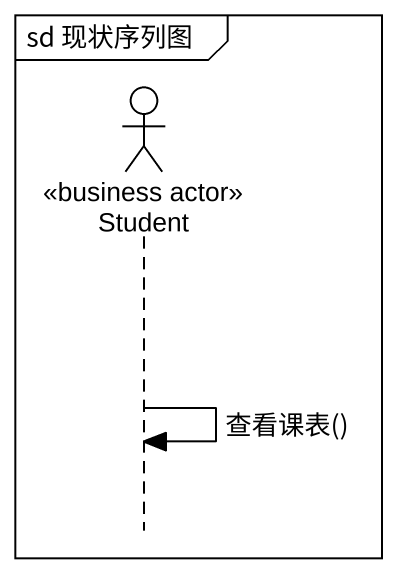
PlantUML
@startuml
mainframe sd 现状序列图
hide footbox
actor Student <<business actor>>

Student -> Student : 查看课表()
@enduml
